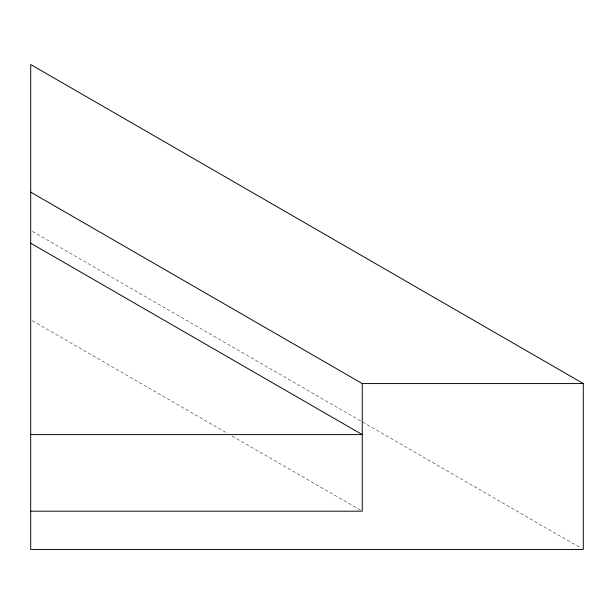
<?xml version="1.0" encoding="UTF-8"?>
<svg xmlns="http://www.w3.org/2000/svg" width="614" height="614" viewBox="0 0 614 614"><rect width="100%" height="100%" fill="white"/><g stroke="black" fill="none" stroke-linecap="round" stroke-linejoin="round"><path stroke-width="0.46" stroke-dasharray="3.07 2.3" d="M32.358 231.386L580.813 548.033M32.358 320.723L227.978 433.661M232.123 436.055L360.602 510.226"/><path stroke-width="0.92" d="M30.7 192.144L362.26 383.566L583.3 383.566L583.3 549.469L30.7 549.469L30.7 64.531L583.3 383.566M30.7 434.612L362.26 434.612L30.7 243.19M30.7 511.186L362.26 511.186L362.26 383.566"/></g></svg>
